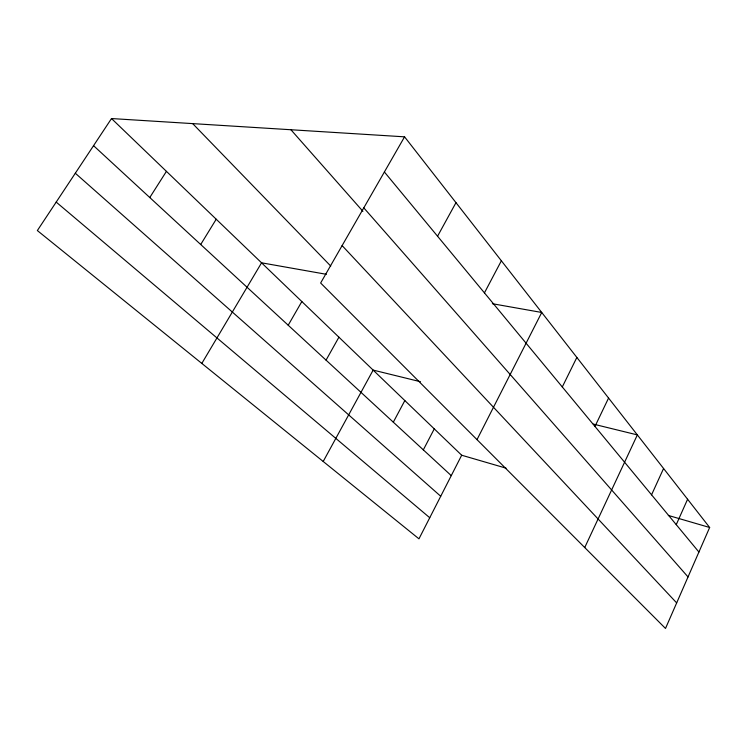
<?xml version="1.0" encoding="UTF-8"?>
<svg xmlns="http://www.w3.org/2000/svg" width="747" height="747" viewBox="0 0 747 747"><rect width="100%" height="100%" fill="white"/><g stroke="black" fill="none" stroke-linecap="round" stroke-linejoin="round"><path stroke-width="1.12" d="M709.65 527.485L665.502 628.451L320.64 283.001L404.566 136.832L709.65 527.485L668.332 515.439M676.25 524.655L687.595 499.239M651.561 494.831L663.579 468.49M584.733 547.542L637.35 434.903L593.295 424.1M594.957 426.434L608.572 398.048M562.295 386.955L576.852 357.44M477.006 439.638L541.734 312.47L492.385 303.721M111.508 118.549L461.683 455.231L418.964 538.839L37.35 230.562L111.508 118.549L404.566 136.832M423.325 449.862L434.278 428.871M484.439 292.88L501.368 260.787M393.314 422.176L404.837 400.569M323.199 461.478L373.145 370.101L420.496 381.717M437.555 236.229L455.978 202.67M326.056 360.138L338.923 337.196M288.202 325.216L301.844 301.545M201.821 363.415L261.562 262.813L326.411 274.308M200.7 244.512L216.219 219.226M149.774 197.535L166.432 171.352M461.683 455.231L506.055 468.154M56.193 202.092L429.74 517.746M75.307 173.229L440.721 496.26M93.552 145.665L451.263 475.634M192.67 123.61L330.744 266.072M342.117 245.595L676.67 602.913M290.919 129.745L362.911 211.317M363.789 207.853L688.034 576.936M384.388 171.978L698.912 552.042"/></g></svg>
